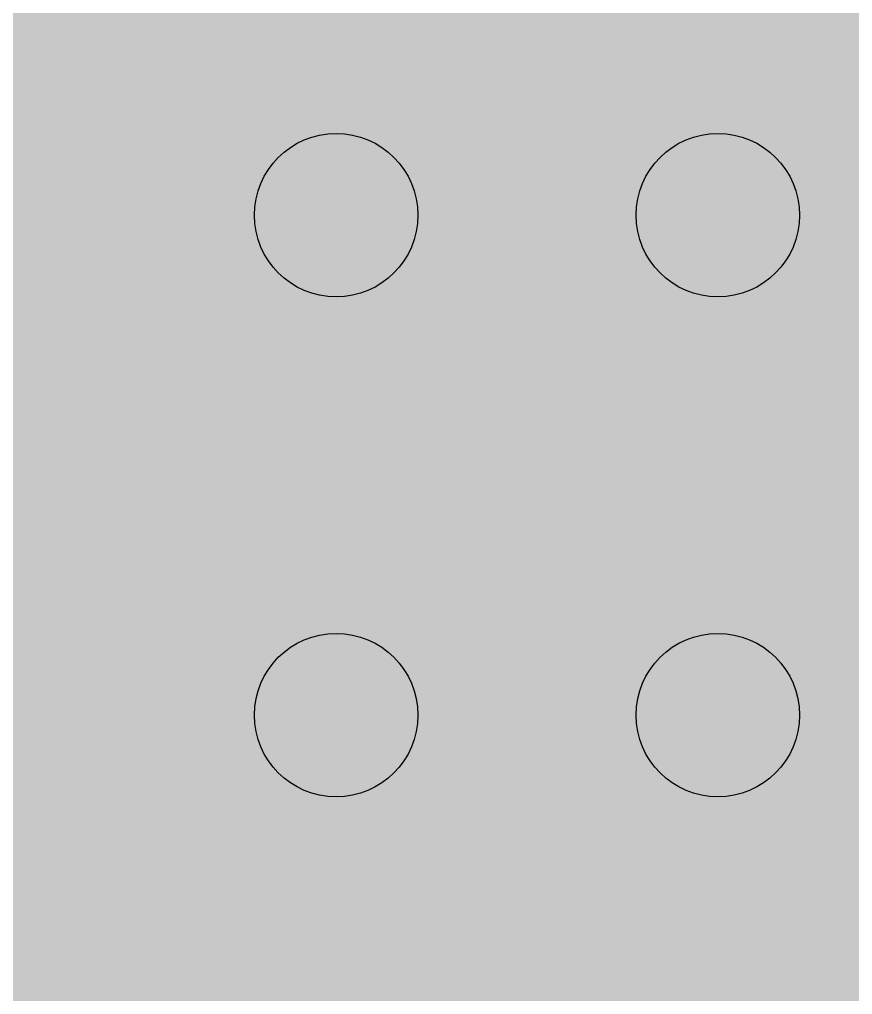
# Model space of a CAD drawing. Extents: x 0 to 1.5, y 0 to 3.74.
# Drawn here: x 0.6887 to 1.0494, y 0.2845 to 0.7067 of the extents above; entities that cross this region are included whole.
import ezdxf

# ---------------------------------------------------------------- set-up
doc = ezdxf.new("R2010")
doc.units = 0
for name, color, linetype in [('Bottom', 6, 'CONTINUOUS'), ('Bottom_Mask', 10, 'CONTINUOUS'), ('Drill_Bottom', 8, 'CONTINUOUS'), ('Drill_Top', 7, 'CONTINUOUS'), ('Edge_Bottom', 17, 'CONTINUOUS'), ('Edge_Top', 16, 'CONTINUOUS'), ('Top', 5, 'CONTINUOUS'), ('Top_Mask', 3, 'CONTINUOUS')]:
    doc.layers.add(name, color=color, linetype=linetype)

msp = doc.modelspace()

# ---------------------------------------------------------------- linework, layer by layer
at = {"layer": 'Bottom', "linetype": 'CONTINUOUS', "const_width": 0.025}
for points in [[(0.6298, 0.7175), (1.2914, 0.7195)], [(1.3012, 0.6806), (0.8991, 0.6793)], [(0.8991, 0.6793), (0.6575, 0.6786)], [(0.6575, 0.6786), (0.7379, 0.5756)], [(0.6718, 0.6635), (1.452, 0.6635)], [(0.6912, 0.6386), (1.452, 0.6386)], [(0.7162, 0.5401), (0.646, 0.63)], [(0.7106, 0.6138), (1.452, 0.6138)], [(0.73, 0.5889), (1.4521, 0.5889)], [(0.7379, 0.5756), (1.2769, 0.5784)], [(0.2211, 0.5633), (0.6954, 0.5633)], [(0.221, 0.5385), (0.7149, 0.5385)], [(0.7194, 0.5378), (0.7162, 0.5401)], [(0.7231, 0.5366), (0.7194, 0.5378)], [(0.783, 0.5368), (0.7231, 0.5366)], [(0.7963, 0.5313), (0.783, 0.5368)], [(0.8691, 0.5371), (0.8552, 0.5313)], [(0.9467, 0.5377), (0.8691, 0.5371)], [(0.9546, 0.5339), (0.9467, 0.5377)], [(1.0366, 0.5382), (1.0276, 0.5339)], [(1.1104, 0.5386), (1.0366, 0.5382)], [(0.9689, 0.5293), (0.9546, 0.5339)], [(1.0276, 0.5339), (1.0134, 0.5293)], [(0.8108, 0.5278), (0.7963, 0.5313)], [(0.8552, 0.5313), (0.8407, 0.5278)], [(0.9836, 0.527), (0.9689, 0.5293)], [(1.0134, 0.5293), (0.9986, 0.527)], [(0.8258, 0.5267), (0.8108, 0.5278)], [(0.8407, 0.5278), (0.8258, 0.5267)], [(0.9986, 0.527), (0.9836, 0.527)], [(0.2209, 0.5136), (1.286, 0.5136)], [(0.2208, 0.4887), (1.305, 0.4887)], [(0.2206, 0.4639), (1.3239, 0.4639)], [(0.2205, 0.439), (1.3274, 0.439)], [(0.6659, 0.4141), (1.3278, 0.4141)], [(0.6737, 0.4066), (0.6831, 0.3971)], [(0.6831, 0.3971), (0.691, 0.3862)], [(0.6916, 0.3893), (1.3282, 0.3893)], [(0.691, 0.3862), (0.6971, 0.3743)], [(0.6971, 0.3743), (0.7013, 0.3615)], [(0.703, 0.3644), (1.3286, 0.3644)], [(0.7013, 0.3615), (0.7034, 0.3482)], [(0.7034, 0.3482), (0.7036, 0.3165)], [(0.7062, 0.3395), (1.3263, 0.3395)], [(0.7036, 0.3165), (0.7036, 0.3015)], [(0.7062, 0.3146), (1.3046, 0.3146)], [(0.7036, 0.3015), (0.7179, 0.3012)], [(0.7179, 0.3012), (0.7215, 0.2997)], [(0.7215, 0.2997), (0.7241, 0.2975)], [(0.7241, 0.2975), (0.7484, 0.2715)], [(0.7339, 0.2898), (1.2829, 0.2898)], [(0.7484, 0.2715), (1.2703, 0.2725)]]:
    msp.add_lwpolyline(points, dxfattribs=at)
at = {"layer": 'Bottom', "linetype": 'CONTINUOUS'}
for points, const_width in [([(0.8602, 0.622, 1), (0.7913, 0.622, 1), (0.8602, 0.622, 1)], 0.0689), ([(0.8928, 0.6793, 1), (0.9053, 0.6793, 1), (0.8928, 0.6793, 1)], 0.0125), ([(0.8928, 0.6793, 1), (0.9053, 0.6793, 1), (0.8928, 0.6793, 1)], 0.0125), ([(1.0256, 0.622, 1), (0.9567, 0.622, 1), (1.0256, 0.622, 1)], 0.0689), ([(0.7316, 0.5756, 1), (0.7441, 0.5756, 1), (0.7316, 0.5756, 1)], 0.0125), ([(0.7316, 0.5756, 1), (0.7441, 0.5756, 1), (0.7316, 0.5756, 1)], 0.0125), ([(0.71, 0.5401, 1), (0.7225, 0.5401, 1), (0.71, 0.5401, 1)], 0.0125), ([(0.71, 0.5401, 1), (0.7225, 0.5401, 1), (0.71, 0.5401, 1)], 0.0125), ([(0.7131, 0.5378, 1), (0.7256, 0.5378, 1), (0.7131, 0.5378, 1)], 0.0125), ([(0.7131, 0.5378, 1), (0.7256, 0.5378, 1), (0.7131, 0.5378, 1)], 0.0125), ([(0.7169, 0.5366, 1), (0.7294, 0.5366, 1), (0.7169, 0.5366, 1)], 0.0125), ([(0.7169, 0.5366, 1), (0.7294, 0.5366, 1), (0.7169, 0.5366, 1)], 0.0125), ([(0.7767, 0.5368, 1), (0.7892, 0.5368, 1), (0.7767, 0.5368, 1)], 0.0125), ([(0.7767, 0.5368, 1), (0.7892, 0.5368, 1), (0.7767, 0.5368, 1)], 0.0125), ([(0.8628, 0.5371, 1), (0.8753, 0.5371, 1), (0.8628, 0.5371, 1)], 0.0125), ([(0.8628, 0.5371, 1), (0.8753, 0.5371, 1), (0.8628, 0.5371, 1)], 0.0125), ([(0.9404, 0.5377, 1), (0.9529, 0.5377, 1), (0.9404, 0.5377, 1)], 0.0125), ([(0.9404, 0.5377, 1), (0.9529, 0.5377, 1), (0.9404, 0.5377, 1)], 0.0125), ([(1.0304, 0.5382, 1), (1.0429, 0.5382, 1), (1.0304, 0.5382, 1)], 0.0125), ([(1.0304, 0.5382, 1), (1.0429, 0.5382, 1), (1.0304, 0.5382, 1)], 0.0125), ([(0.9484, 0.5339, 1), (0.9609, 0.5339, 1), (0.9484, 0.5339, 1)], 0.0125), ([(0.9484, 0.5339, 1), (0.9609, 0.5339, 1), (0.9484, 0.5339, 1)], 0.0125), ([(1.0214, 0.5339, 1), (1.0339, 0.5339, 1), (1.0214, 0.5339, 1)], 0.0125), ([(1.0214, 0.5339, 1), (1.0339, 0.5339, 1), (1.0214, 0.5339, 1)], 0.0125), ([(0.79, 0.5313, 1), (0.8025, 0.5313, 1), (0.79, 0.5313, 1)], 0.0125), ([(0.79, 0.5313, 1), (0.8025, 0.5313, 1), (0.79, 0.5313, 1)], 0.0125), ([(0.849, 0.5313, 1), (0.8615, 0.5313, 1), (0.849, 0.5313, 1)], 0.0125), ([(0.849, 0.5313, 1), (0.8615, 0.5313, 1), (0.849, 0.5313, 1)], 0.0125), ([(0.9626, 0.5293, 1), (0.9751, 0.5293, 1), (0.9626, 0.5293, 1)], 0.0125), ([(0.9626, 0.5293, 1), (0.9751, 0.5293, 1), (0.9626, 0.5293, 1)], 0.0125), ([(1.0071, 0.5293, 1), (1.0196, 0.5293, 1), (1.0071, 0.5293, 1)], 0.0125), ([(1.0071, 0.5293, 1), (1.0196, 0.5293, 1), (1.0071, 0.5293, 1)], 0.0125), ([(0.8046, 0.5278, 1), (0.8171, 0.5278, 1), (0.8046, 0.5278, 1)], 0.0125), ([(0.8046, 0.5278, 1), (0.8171, 0.5278, 1), (0.8046, 0.5278, 1)], 0.0125), ([(0.8195, 0.5267, 1), (0.832, 0.5267, 1), (0.8195, 0.5267, 1)], 0.0125), ([(0.8195, 0.5267, 1), (0.832, 0.5267, 1), (0.8195, 0.5267, 1)], 0.0125), ([(0.8344, 0.5278, 1), (0.8469, 0.5278, 1), (0.8344, 0.5278, 1)], 0.0125), ([(0.8344, 0.5278, 1), (0.8469, 0.5278, 1), (0.8344, 0.5278, 1)], 0.0125), ([(0.9774, 0.527, 1), (0.9899, 0.527, 1), (0.9774, 0.527, 1)], 0.0125), ([(0.9774, 0.527, 1), (0.9899, 0.527, 1), (0.9774, 0.527, 1)], 0.0125), ([(0.9924, 0.527, 1), (1.0049, 0.527, 1), (0.9924, 0.527, 1)], 0.0125), ([(0.9924, 0.527, 1), (1.0049, 0.527, 1), (0.9924, 0.527, 1)], 0.0125), ([(0.8602, 0.4055, 1), (0.7913, 0.4055, 1), (0.8602, 0.4055, 1)], 0.0689), ([(1.0256, 0.4055, 1), (0.9567, 0.4055, 1), (1.0256, 0.4055, 1)], 0.0689), ([(0.6769, 0.3971, 1), (0.6894, 0.3971, 1), (0.6769, 0.3971, 1)], 0.0125), ([(0.6769, 0.3971, 1), (0.6894, 0.3971, 1), (0.6769, 0.3971, 1)], 0.0125), ([(0.6848, 0.3862, 1), (0.6973, 0.3862, 1), (0.6848, 0.3862, 1)], 0.0125), ([(0.6848, 0.3862, 1), (0.6973, 0.3862, 1), (0.6848, 0.3862, 1)], 0.0125), ([(0.6909, 0.3743, 1), (0.7034, 0.3743, 1), (0.6909, 0.3743, 1)], 0.0125), ([(0.6909, 0.3743, 1), (0.7034, 0.3743, 1), (0.6909, 0.3743, 1)], 0.0125), ([(0.695, 0.3615, 1), (0.7075, 0.3615, 1), (0.695, 0.3615, 1)], 0.0125), ([(0.695, 0.3615, 1), (0.7075, 0.3615, 1), (0.695, 0.3615, 1)], 0.0125), ([(0.6971, 0.3482, 1), (0.7096, 0.3482, 1), (0.6971, 0.3482, 1)], 0.0125), ([(0.6971, 0.3482, 1), (0.7096, 0.3482, 1), (0.6971, 0.3482, 1)], 0.0125), ([(0.6974, 0.3165, 1), (0.7099, 0.3165, 1), (0.6974, 0.3165, 1)], 0.0125), ([(0.6974, 0.3165, 1), (0.7099, 0.3165, 1), (0.6974, 0.3165, 1)], 0.0125), ([(0.6974, 0.3015, 1), (0.7099, 0.3015, 1), (0.6974, 0.3015, 1)], 0.0125), ([(0.6974, 0.3015, 1), (0.7099, 0.3015, 1), (0.6974, 0.3015, 1)], 0.0125), ([(0.7117, 0.3012, 1), (0.7242, 0.3012, 1), (0.7117, 0.3012, 1)], 0.0125), ([(0.7117, 0.3012, 1), (0.7242, 0.3012, 1), (0.7117, 0.3012, 1)], 0.0125), ([(0.7153, 0.2997, 1), (0.7278, 0.2997, 1), (0.7153, 0.2997, 1)], 0.0125), ([(0.7153, 0.2997, 1), (0.7278, 0.2997, 1), (0.7153, 0.2997, 1)], 0.0125), ([(0.7179, 0.2975, 1), (0.7304, 0.2975, 1), (0.7179, 0.2975, 1)], 0.0125), ([(0.7179, 0.2975, 1), (0.7304, 0.2975, 1), (0.7179, 0.2975, 1)], 0.0125)]:
    msp.add_lwpolyline(points, format="xyb", dxfattribs=dict(at, const_width=const_width))
at = {"layer": 'Bottom_Mask', "linetype": 'CONTINUOUS', "const_width": 0.0729}
for points in [[(0.8622, 0.622, 1), (0.7893, 0.622, 1), (0.8622, 0.622, 1)], [(0.7893, 0.622, 1), (0.8622, 0.622, 1), (0.7893, 0.622, 1)], [(1.0276, 0.622, 1), (0.9547, 0.622, 1), (1.0276, 0.622, 1)], [(0.9547, 0.622, 1), (1.0276, 0.622, 1), (0.9547, 0.622, 1)], [(0.8622, 0.4055, 1), (0.7893, 0.4055, 1), (0.8622, 0.4055, 1)], [(0.7893, 0.4055, 1), (0.8622, 0.4055, 1), (0.7893, 0.4055, 1)], [(1.0276, 0.4055, 1), (0.9547, 0.4055, 1), (1.0276, 0.4055, 1)], [(0.9547, 0.4055, 1), (1.0276, 0.4055, 1), (0.9547, 0.4055, 1)]]:
    msp.add_lwpolyline(points, format="xyb", dxfattribs=at)
at = {"layer": 'Drill_Bottom'}
for centre in [(0.8258, 0.622), (0.8258, 0.622), (0.9911, 0.622), (0.9911, 0.622), (0.8258, 0.4055), (0.8258, 0.4055), (0.9911, 0.4055), (0.9911, 0.4055)]:
    msp.add_circle(centre, 0.0354, dxfattribs=at)
for points in [[(0.8258, 0.6575), (0.8258, 0.6575), (0.8258, 0.5866)], [(0.9911, 0.6575), (0.9911, 0.6575), (0.9911, 0.5866)], [(0.8258, 0.4409), (0.8258, 0.4409), (0.8258, 0.3701)], [(0.9911, 0.4409), (0.9911, 0.4409), (0.9911, 0.3701)]]:
    msp.add_solid(points, dxfattribs=at)
at = {"layer": 'Drill_Top'}
for centre in [(0.8258, 0.622), (0.8258, 0.622), (0.9911, 0.622), (0.9911, 0.622), (0.8258, 0.4055), (0.8258, 0.4055), (0.9911, 0.4055), (0.9911, 0.4055)]:
    msp.add_circle(centre, 0.0354, dxfattribs=at)
for points in [[(0.8258, 0.6575), (0.8258, 0.6575), (0.8258, 0.5866)], [(0.9911, 0.6575), (0.9911, 0.6575), (0.9911, 0.5866)], [(0.8258, 0.4409), (0.8258, 0.4409), (0.8258, 0.3701)], [(0.9911, 0.4409), (0.9911, 0.4409), (0.9911, 0.3701)]]:
    msp.add_solid(points, dxfattribs=at)
at = {"layer": 'Edge_Bottom', "linetype": 'CONTINUOUS', "const_width": 0.008}
for points in [[(0.8985, 0.6167), (0.8969, 0.6062), (0.8939, 0.596), (0.8893, 0.5864), (0.8835, 0.5775), (0.8763, 0.5696), (0.8682, 0.5627), (0.8591, 0.5572), (0.8493, 0.553), (0.839, 0.5504), (0.8284, 0.5492), (0.8177, 0.5496), (0.8073, 0.5515), (0.7972, 0.555), (0.7877, 0.5599), (0.7791, 0.5661), (0.7714, 0.5735), (0.7649, 0.5819), (0.7597, 0.5912), (0.7559, 0.6011), (0.7536, 0.6115), (0.7529, 0.6222), (0.7537, 0.6328), (0.756, 0.6432), (0.7598, 0.6531), (0.765, 0.6624), (0.7716, 0.6708), (0.7792, 0.6782), (0.7879, 0.6843), (0.7974, 0.6892), (0.8075, 0.6926), (0.818, 0.6945), (0.8286, 0.6949), (0.8392, 0.6937), (0.8495, 0.691), (0.8593, 0.6868), (0.8683, 0.6812), (0.8765, 0.6744), (0.8836, 0.6664), (0.8894, 0.6576), (0.8939, 0.6479), (0.897, 0.6377), (0.8985, 0.6272), (0.8985, 0.6167)], [(1.0547, 0.5864), (1.0488, 0.5775), (1.0417, 0.5696), (1.0335, 0.5627), (1.0244, 0.5572), (1.0146, 0.553), (1.0043, 0.5504), (0.9937, 0.5492), (0.9831, 0.5496), (0.9726, 0.5515), (0.9626, 0.555), (0.9531, 0.5599), (0.9444, 0.5661), (0.9368, 0.5735), (0.9303, 0.5819), (0.9251, 0.5912), (0.9213, 0.6011), (0.919, 0.6115), (0.9182, 0.6222), (0.919, 0.6328), (0.9214, 0.6432), (0.9252, 0.6531), (0.9304, 0.6624), (0.9369, 0.6708), (0.9446, 0.6782), (0.9533, 0.6843), (0.9627, 0.6892), (0.9728, 0.6926), (0.9833, 0.6945), (0.9939, 0.6949), (1.0045, 0.6937), (1.0148, 0.691), (1.0246, 0.6868), (1.0337, 0.6812), (1.0419, 0.6744), (1.0489, 0.6664), (1.0548, 0.6576)], [(0.8985, 0.4002), (0.8969, 0.3897), (0.8939, 0.3795), (0.8893, 0.3698), (0.8835, 0.3609), (0.8763, 0.353), (0.8682, 0.3462), (0.8591, 0.3407), (0.8493, 0.3365), (0.839, 0.3338), (0.8284, 0.3327), (0.8177, 0.3331), (0.8073, 0.335), (0.7972, 0.3385), (0.7877, 0.3433), (0.7791, 0.3495), (0.7714, 0.3569), (0.7649, 0.3654), (0.7597, 0.3747), (0.7559, 0.3846), (0.7536, 0.395), (0.7529, 0.4056), (0.7537, 0.4162), (0.756, 0.4266), (0.7598, 0.4366), (0.765, 0.4458), (0.7716, 0.4543), (0.7792, 0.4616), (0.7879, 0.4678), (0.7974, 0.4727), (0.8075, 0.4761), (0.818, 0.478), (0.8286, 0.4784), (0.8392, 0.4772), (0.8495, 0.4744), (0.8593, 0.4703), (0.8683, 0.4647), (0.8765, 0.4579), (0.8836, 0.4499), (0.8894, 0.441), (0.8939, 0.4314), (0.897, 0.4212), (0.8985, 0.4106), (0.8985, 0.4002)], [(1.0547, 0.3698), (1.0488, 0.3609), (1.0417, 0.353), (1.0335, 0.3462), (1.0244, 0.3407), (1.0146, 0.3365), (1.0043, 0.3338), (0.9937, 0.3327), (0.9831, 0.3331), (0.9726, 0.335), (0.9626, 0.3385), (0.9531, 0.3433), (0.9444, 0.3495), (0.9368, 0.3569), (0.9303, 0.3654), (0.9251, 0.3747), (0.9213, 0.3846), (0.919, 0.395), (0.9182, 0.4056), (0.919, 0.4162), (0.9214, 0.4266), (0.9252, 0.4366), (0.9304, 0.4458), (0.9369, 0.4543), (0.9446, 0.4616), (0.9533, 0.4678), (0.9627, 0.4727), (0.9728, 0.4761), (0.9833, 0.478), (0.9939, 0.4784), (1.0045, 0.4772), (1.0148, 0.4744), (1.0246, 0.4703), (1.0337, 0.4647), (1.0419, 0.4579), (1.0489, 0.4499), (1.0548, 0.441)]]:
    msp.add_lwpolyline(points, dxfattribs=at)
at = {"layer": 'Edge_Top', "linetype": 'CONTINUOUS', "const_width": 0.008}
for points in [[(0.8985, 0.6167), (0.8969, 0.6062), (0.8939, 0.596), (0.8893, 0.5864), (0.8835, 0.5775), (0.8763, 0.5696), (0.8682, 0.5627), (0.8591, 0.5572), (0.8493, 0.553), (0.839, 0.5504), (0.8284, 0.5492), (0.8177, 0.5496), (0.8073, 0.5515), (0.7972, 0.555), (0.7877, 0.5599), (0.7791, 0.5661), (0.7714, 0.5735), (0.7649, 0.5819), (0.7597, 0.5912), (0.7559, 0.6011), (0.7536, 0.6115), (0.7529, 0.6222), (0.7537, 0.6328), (0.756, 0.6432), (0.7598, 0.6531), (0.765, 0.6624), (0.7716, 0.6708), (0.7792, 0.6782), (0.7879, 0.6843), (0.7974, 0.6892), (0.8075, 0.6926), (0.818, 0.6945), (0.8286, 0.6949), (0.8392, 0.6937), (0.8495, 0.691), (0.8593, 0.6868), (0.8683, 0.6812), (0.8765, 0.6744), (0.8836, 0.6664), (0.8894, 0.6576), (0.8939, 0.6479), (0.897, 0.6377), (0.8985, 0.6272), (0.8985, 0.6167)], [(1.0547, 0.5864), (1.0488, 0.5775), (1.0417, 0.5696), (1.0335, 0.5627), (1.0244, 0.5572), (1.0146, 0.553), (1.0043, 0.5504), (0.9937, 0.5492), (0.9831, 0.5496), (0.9726, 0.5515), (0.9626, 0.555), (0.9531, 0.5599), (0.9444, 0.5661), (0.9368, 0.5735), (0.9303, 0.5819), (0.9251, 0.5912), (0.9213, 0.6011), (0.919, 0.6115), (0.9182, 0.6222), (0.919, 0.6328), (0.9214, 0.6432), (0.9252, 0.6531), (0.9304, 0.6624), (0.9369, 0.6708), (0.9446, 0.6782), (0.9533, 0.6843), (0.9627, 0.6892), (0.9728, 0.6926), (0.9833, 0.6945), (0.9939, 0.6949), (1.0045, 0.6937), (1.0148, 0.691), (1.0246, 0.6868), (1.0337, 0.6812), (1.0419, 0.6744), (1.0489, 0.6664), (1.0548, 0.6576)], [(0.8985, 0.4002), (0.8969, 0.3897), (0.8939, 0.3795), (0.8893, 0.3698), (0.8835, 0.3609), (0.8763, 0.353), (0.8682, 0.3462), (0.8591, 0.3407), (0.8493, 0.3365), (0.839, 0.3338), (0.8284, 0.3327), (0.8177, 0.3331), (0.8073, 0.335), (0.7972, 0.3385), (0.7877, 0.3433), (0.7791, 0.3495), (0.7714, 0.3569), (0.7649, 0.3654), (0.7597, 0.3747), (0.7559, 0.3846), (0.7536, 0.395), (0.7529, 0.4056), (0.7537, 0.4162), (0.756, 0.4266), (0.7598, 0.4366), (0.765, 0.4458), (0.7716, 0.4543), (0.7792, 0.4616), (0.7879, 0.4678), (0.7974, 0.4727), (0.8075, 0.4761), (0.818, 0.478), (0.8286, 0.4784), (0.8392, 0.4772), (0.8495, 0.4744), (0.8593, 0.4703), (0.8683, 0.4647), (0.8765, 0.4579), (0.8836, 0.4499), (0.8894, 0.441), (0.8939, 0.4314), (0.897, 0.4212), (0.8985, 0.4106), (0.8985, 0.4002)], [(1.0547, 0.3698), (1.0488, 0.3609), (1.0417, 0.353), (1.0335, 0.3462), (1.0244, 0.3407), (1.0146, 0.3365), (1.0043, 0.3338), (0.9937, 0.3327), (0.9831, 0.3331), (0.9726, 0.335), (0.9626, 0.3385), (0.9531, 0.3433), (0.9444, 0.3495), (0.9368, 0.3569), (0.9303, 0.3654), (0.9251, 0.3747), (0.9213, 0.3846), (0.919, 0.395), (0.9182, 0.4056), (0.919, 0.4162), (0.9214, 0.4266), (0.9252, 0.4366), (0.9304, 0.4458), (0.9369, 0.4543), (0.9446, 0.4616), (0.9533, 0.4678), (0.9627, 0.4727), (0.9728, 0.4761), (0.9833, 0.478), (0.9939, 0.4784), (1.0045, 0.4772), (1.0148, 0.4744), (1.0246, 0.4703), (1.0337, 0.4647), (1.0419, 0.4579), (1.0489, 0.4499), (1.0548, 0.441)]]:
    msp.add_lwpolyline(points, dxfattribs=at)
at = {"layer": 'Top', "linetype": 'CONTINUOUS', "const_width": 0.025}
for points in [[(0.0428, 0.7122), (1.4514, 0.7122)], [(0.0427, 0.6874), (1.4514, 0.6874)], [(0.0427, 0.6625), (1.4513, 0.6625)], [(0.0427, 0.6376), (1.4513, 0.6376)], [(0.0426, 0.6128), (1.4513, 0.6128)], [(0.0426, 0.5879), (1.4513, 0.5879)], [(0.0426, 0.563), (1.4513, 0.563)], [(0.0426, 0.5382), (1.4513, 0.5382)], [(0.5506, 0.5133), (1.4513, 0.5133)], [(0.7963, 0.4962), (0.8108, 0.4997)], [(0.8108, 0.4997), (0.8258, 0.5009)], [(0.8258, 0.5009), (0.8407, 0.4997)], [(0.8407, 0.4997), (0.8552, 0.4962)], [(0.9616, 0.4962), (0.9762, 0.4997)], [(0.9762, 0.4997), (0.9911, 0.5009)], [(0.9911, 0.5009), (1.006, 0.4997)], [(1.006, 0.4997), (1.0206, 0.4962)], [(0.7825, 0.4905), (0.7963, 0.4962)], [(0.8552, 0.4962), (0.8691, 0.4905)], [(0.9478, 0.4905), (0.9616, 0.4962)], [(1.0206, 0.4962), (1.0344, 0.4905)], [(0.7697, 0.4827), (0.7825, 0.4905)], [(0.8691, 0.4905), (0.8818, 0.4827)], [(0.9351, 0.4827), (0.9478, 0.4905)], [(1.0344, 0.4905), (1.0472, 0.4827)], [(0.5506, 0.4884), (0.7761, 0.4884)], [(0.8754, 0.4884), (0.9415, 0.4884)], [(1.0408, 0.4884), (1.1068, 0.4884)], [(0.7583, 0.473), (0.7697, 0.4827)], [(0.8818, 0.4827), (0.8932, 0.473)], [(0.9237, 0.473), (0.9351, 0.4827)], [(1.0472, 0.4827), (1.0586, 0.473)], [(0.7486, 0.4616), (0.7583, 0.473)], [(0.8932, 0.473), (0.9029, 0.4616)], [(0.914, 0.4616), (0.9237, 0.473)], [(1.0586, 0.473), (1.0683, 0.4616)], [(0.5506, 0.4636), (0.7476, 0.4636)], [(0.7408, 0.4488), (0.7486, 0.4616)], [(0.9029, 0.4616), (0.9084, 0.453)], [(0.904, 0.4636), (0.913, 0.4636)], [(0.9084, 0.453), (0.914, 0.4616)], [(0.7351, 0.435), (0.7408, 0.4488)], [(0.5506, 0.4387), (0.7339, 0.4387)], [(0.7316, 0.4204), (0.7351, 0.435)], [(0.7304, 0.4055), (0.7316, 0.4204)], [(0.5506, 0.4138), (0.7282, 0.4138)], [(0.7316, 0.3906), (0.7304, 0.4055)], [(0.5506, 0.389), (0.7293, 0.389)], [(0.7351, 0.376), (0.7316, 0.3906)], [(0.7408, 0.3622), (0.7351, 0.376)], [(0.5506, 0.3641), (0.7374, 0.3641)], [(0.7486, 0.3494), (0.7408, 0.3622)], [(0.9085, 0.358), (0.9029, 0.3494)], [(0.914, 0.3494), (0.9085, 0.358)], [(0.7583, 0.3381), (0.7486, 0.3494)], [(0.9029, 0.3494), (0.8932, 0.3381)], [(0.9237, 0.3381), (0.914, 0.3494)], [(1.0683, 0.3494), (1.0586, 0.3381)], [(0.0423, 0.3392), (0.7547, 0.3392)], [(0.7697, 0.3283), (0.7583, 0.3381)], [(0.8932, 0.3381), (0.8818, 0.3283)], [(0.8969, 0.3392), (0.92, 0.3392)], [(0.9351, 0.3283), (0.9237, 0.3381)], [(1.0586, 0.3381), (1.0472, 0.3283)], [(0.7825, 0.3205), (0.7697, 0.3283)], [(0.8818, 0.3283), (0.8691, 0.3205)], [(0.9478, 0.3205), (0.9351, 0.3283)], [(1.0472, 0.3283), (1.0344, 0.3205)], [(0.7963, 0.3148), (0.7825, 0.3205)], [(0.8691, 0.3205), (0.8552, 0.3148)], [(0.9616, 0.3148), (0.9478, 0.3205)], [(1.0344, 0.3205), (1.0206, 0.3148)], [(0.0423, 0.3143), (0.7952, 0.3143)], [(0.8108, 0.3113), (0.7963, 0.3148)], [(0.8552, 0.3148), (0.8407, 0.3113)], [(0.8563, 0.3143), (0.9606, 0.3143)], [(0.9762, 0.3113), (0.9616, 0.3148)], [(1.0206, 0.3148), (1.006, 0.3113)], [(1.0217, 0.3143), (1.1259, 0.3143)], [(0.8258, 0.3101), (0.8108, 0.3113)], [(0.8407, 0.3113), (0.8258, 0.3101)], [(0.9911, 0.3101), (0.9762, 0.3113)], [(1.006, 0.3113), (0.9911, 0.3101)], [(0.0423, 0.2895), (1.4511, 0.2895)]]:
    msp.add_lwpolyline(points, dxfattribs=at)
at = {"layer": 'Top', "linetype": 'CONTINUOUS'}
for points, const_width in [([(0.8602, 0.622, 1), (0.7913, 0.622, 1), (0.8602, 0.622, 1)], 0.0689), ([(1.0256, 0.622, 1), (0.9567, 0.622, 1), (1.0256, 0.622, 1)], 0.0689), ([(0.8046, 0.4997, 1), (0.8171, 0.4997, 1), (0.8046, 0.4997, 1)], 0.0125), ([(0.8046, 0.4997, 1), (0.8171, 0.4997, 1), (0.8046, 0.4997, 1)], 0.0125), ([(0.8195, 0.5009, 1), (0.832, 0.5009, 1), (0.8195, 0.5009, 1)], 0.0125), ([(0.8195, 0.5009, 1), (0.832, 0.5009, 1), (0.8195, 0.5009, 1)], 0.0125), ([(0.8344, 0.4997, 1), (0.8469, 0.4997, 1), (0.8344, 0.4997, 1)], 0.0125), ([(0.8344, 0.4997, 1), (0.8469, 0.4997, 1), (0.8344, 0.4997, 1)], 0.0125), ([(0.97, 0.4997, 1), (0.9825, 0.4997, 1), (0.97, 0.4997, 1)], 0.0125), ([(0.97, 0.4997, 1), (0.9825, 0.4997, 1), (0.97, 0.4997, 1)], 0.0125), ([(0.9849, 0.5009, 1), (0.9974, 0.5009, 1), (0.9849, 0.5009, 1)], 0.0125), ([(0.9849, 0.5009, 1), (0.9974, 0.5009, 1), (0.9849, 0.5009, 1)], 0.0125), ([(0.9998, 0.4997, 1), (1.0123, 0.4997, 1), (0.9998, 0.4997, 1)], 0.0125), ([(0.9998, 0.4997, 1), (1.0123, 0.4997, 1), (0.9998, 0.4997, 1)], 0.0125), ([(0.79, 0.4962, 1), (0.8025, 0.4962, 1), (0.79, 0.4962, 1)], 0.0125), ([(0.79, 0.4962, 1), (0.8025, 0.4962, 1), (0.79, 0.4962, 1)], 0.0125), ([(0.849, 0.4962, 1), (0.8615, 0.4962, 1), (0.849, 0.4962, 1)], 0.0125), ([(0.849, 0.4962, 1), (0.8615, 0.4962, 1), (0.849, 0.4962, 1)], 0.0125), ([(0.9554, 0.4962, 1), (0.9679, 0.4962, 1), (0.9554, 0.4962, 1)], 0.0125), ([(0.9554, 0.4962, 1), (0.9679, 0.4962, 1), (0.9554, 0.4962, 1)], 0.0125), ([(1.0144, 0.4962, 1), (1.0269, 0.4962, 1), (1.0144, 0.4962, 1)], 0.0125), ([(1.0144, 0.4962, 1), (1.0269, 0.4962, 1), (1.0144, 0.4962, 1)], 0.0125), ([(0.7762, 0.4905, 1), (0.7887, 0.4905, 1), (0.7762, 0.4905, 1)], 0.0125), ([(0.7762, 0.4905, 1), (0.7887, 0.4905, 1), (0.7762, 0.4905, 1)], 0.0125), ([(0.8628, 0.4905, 1), (0.8753, 0.4905, 1), (0.8628, 0.4905, 1)], 0.0125), ([(0.8628, 0.4905, 1), (0.8753, 0.4905, 1), (0.8628, 0.4905, 1)], 0.0125), ([(0.9416, 0.4905, 1), (0.9541, 0.4905, 1), (0.9416, 0.4905, 1)], 0.0125), ([(0.9416, 0.4905, 1), (0.9541, 0.4905, 1), (0.9416, 0.4905, 1)], 0.0125), ([(1.0282, 0.4905, 1), (1.0407, 0.4905, 1), (1.0282, 0.4905, 1)], 0.0125), ([(1.0282, 0.4905, 1), (1.0407, 0.4905, 1), (1.0282, 0.4905, 1)], 0.0125), ([(0.7635, 0.4827, 1), (0.776, 0.4827, 1), (0.7635, 0.4827, 1)], 0.0125), ([(0.7635, 0.4827, 1), (0.776, 0.4827, 1), (0.7635, 0.4827, 1)], 0.0125), ([(0.8756, 0.4827, 1), (0.8881, 0.4827, 1), (0.8756, 0.4827, 1)], 0.0125), ([(0.8756, 0.4827, 1), (0.8881, 0.4827, 1), (0.8756, 0.4827, 1)], 0.0125), ([(0.9288, 0.4827, 1), (0.9413, 0.4827, 1), (0.9288, 0.4827, 1)], 0.0125), ([(0.9288, 0.4827, 1), (0.9413, 0.4827, 1), (0.9288, 0.4827, 1)], 0.0125), ([(1.0409, 0.4827, 1), (1.0534, 0.4827, 1), (1.0409, 0.4827, 1)], 0.0125), ([(1.0409, 0.4827, 1), (1.0534, 0.4827, 1), (1.0409, 0.4827, 1)], 0.0125), ([(0.7521, 0.473, 1), (0.7646, 0.473, 1), (0.7521, 0.473, 1)], 0.0125), ([(0.7521, 0.473, 1), (0.7646, 0.473, 1), (0.7521, 0.473, 1)], 0.0125), ([(0.887, 0.473, 1), (0.8995, 0.473, 1), (0.887, 0.473, 1)], 0.0125), ([(0.887, 0.473, 1), (0.8995, 0.473, 1), (0.887, 0.473, 1)], 0.0125), ([(0.9174, 0.473, 1), (0.9299, 0.473, 1), (0.9174, 0.473, 1)], 0.0125), ([(0.9174, 0.473, 1), (0.9299, 0.473, 1), (0.9174, 0.473, 1)], 0.0125), ([(1.0523, 0.473, 1), (1.0648, 0.473, 1), (1.0523, 0.473, 1)], 0.0125), ([(1.0523, 0.473, 1), (1.0648, 0.473, 1), (1.0523, 0.473, 1)], 0.0125), ([(0.7423, 0.4616, 1), (0.7548, 0.4616, 1), (0.7423, 0.4616, 1)], 0.0125), ([(0.7423, 0.4616, 1), (0.7548, 0.4616, 1), (0.7423, 0.4616, 1)], 0.0125), ([(0.8602, 0.4055, 1), (0.7913, 0.4055, 1), (0.8602, 0.4055, 1)], 0.0689), ([(0.8967, 0.4616, 1), (0.9092, 0.4616, 1), (0.8967, 0.4616, 1)], 0.0125), ([(0.8967, 0.4616, 1), (0.9092, 0.4616, 1), (0.8967, 0.4616, 1)], 0.0125), ([(0.9077, 0.4616, 1), (0.9202, 0.4616, 1), (0.9077, 0.4616, 1)], 0.0125), ([(0.9077, 0.4616, 1), (0.9202, 0.4616, 1), (0.9077, 0.4616, 1)], 0.0125), ([(1.0256, 0.4055, 1), (0.9567, 0.4055, 1), (1.0256, 0.4055, 1)], 0.0689), ([(0.9022, 0.453, 1), (0.9147, 0.453, 1), (0.9022, 0.453, 1)], 0.0125), ([(0.9022, 0.453, 1), (0.9147, 0.453, 1), (0.9022, 0.453, 1)], 0.0125), ([(0.7345, 0.4488, 1), (0.747, 0.4488, 1), (0.7345, 0.4488, 1)], 0.0125), ([(0.7345, 0.4488, 1), (0.747, 0.4488, 1), (0.7345, 0.4488, 1)], 0.0125), ([(0.7288, 0.435, 1), (0.7413, 0.435, 1), (0.7288, 0.435, 1)], 0.0125), ([(0.7288, 0.435, 1), (0.7413, 0.435, 1), (0.7288, 0.435, 1)], 0.0125), ([(0.7253, 0.4204, 1), (0.7378, 0.4204, 1), (0.7253, 0.4204, 1)], 0.0125), ([(0.7253, 0.4204, 1), (0.7378, 0.4204, 1), (0.7253, 0.4204, 1)], 0.0125), ([(0.7241, 0.4055, 1), (0.7366, 0.4055, 1), (0.7241, 0.4055, 1)], 0.0125), ([(0.7241, 0.4055, 1), (0.7366, 0.4055, 1), (0.7241, 0.4055, 1)], 0.0125), ([(0.7253, 0.3906, 1), (0.7378, 0.3906, 1), (0.7253, 0.3906, 1)], 0.0125), ([(0.7253, 0.3906, 1), (0.7378, 0.3906, 1), (0.7253, 0.3906, 1)], 0.0125), ([(0.7288, 0.376, 1), (0.7413, 0.376, 1), (0.7288, 0.376, 1)], 0.0125), ([(0.7288, 0.376, 1), (0.7413, 0.376, 1), (0.7288, 0.376, 1)], 0.0125), ([(0.7345, 0.3622, 1), (0.747, 0.3622, 1), (0.7345, 0.3622, 1)], 0.0125), ([(0.7345, 0.3622, 1), (0.747, 0.3622, 1), (0.7345, 0.3622, 1)], 0.0125), ([(0.9022, 0.358, 1), (0.9147, 0.358, 1), (0.9022, 0.358, 1)], 0.0125), ([(0.9022, 0.358, 1), (0.9147, 0.358, 1), (0.9022, 0.358, 1)], 0.0125), ([(0.7423, 0.3494, 1), (0.7548, 0.3494, 1), (0.7423, 0.3494, 1)], 0.0125), ([(0.7423, 0.3494, 1), (0.7548, 0.3494, 1), (0.7423, 0.3494, 1)], 0.0125), ([(0.8967, 0.3494, 1), (0.9092, 0.3494, 1), (0.8967, 0.3494, 1)], 0.0125), ([(0.8967, 0.3494, 1), (0.9092, 0.3494, 1), (0.8967, 0.3494, 1)], 0.0125), ([(0.9077, 0.3494, 1), (0.9202, 0.3494, 1), (0.9077, 0.3494, 1)], 0.0125), ([(0.9077, 0.3494, 1), (0.9202, 0.3494, 1), (0.9077, 0.3494, 1)], 0.0125), ([(0.7521, 0.3381, 1), (0.7646, 0.3381, 1), (0.7521, 0.3381, 1)], 0.0125), ([(0.7521, 0.3381, 1), (0.7646, 0.3381, 1), (0.7521, 0.3381, 1)], 0.0125), ([(0.887, 0.3381, 1), (0.8995, 0.3381, 1), (0.887, 0.3381, 1)], 0.0125), ([(0.887, 0.3381, 1), (0.8995, 0.3381, 1), (0.887, 0.3381, 1)], 0.0125), ([(0.9174, 0.3381, 1), (0.9299, 0.3381, 1), (0.9174, 0.3381, 1)], 0.0125), ([(0.9174, 0.3381, 1), (0.9299, 0.3381, 1), (0.9174, 0.3381, 1)], 0.0125), ([(1.0523, 0.3381, 1), (1.0648, 0.3381, 1), (1.0523, 0.3381, 1)], 0.0125), ([(1.0523, 0.3381, 1), (1.0648, 0.3381, 1), (1.0523, 0.3381, 1)], 0.0125), ([(0.7635, 0.3283, 1), (0.776, 0.3283, 1), (0.7635, 0.3283, 1)], 0.0125), ([(0.7635, 0.3283, 1), (0.776, 0.3283, 1), (0.7635, 0.3283, 1)], 0.0125), ([(0.8756, 0.3283, 1), (0.8881, 0.3283, 1), (0.8756, 0.3283, 1)], 0.0125), ([(0.8756, 0.3283, 1), (0.8881, 0.3283, 1), (0.8756, 0.3283, 1)], 0.0125), ([(0.9288, 0.3283, 1), (0.9413, 0.3283, 1), (0.9288, 0.3283, 1)], 0.0125), ([(0.9288, 0.3283, 1), (0.9413, 0.3283, 1), (0.9288, 0.3283, 1)], 0.0125), ([(1.0409, 0.3283, 1), (1.0534, 0.3283, 1), (1.0409, 0.3283, 1)], 0.0125), ([(1.0409, 0.3283, 1), (1.0534, 0.3283, 1), (1.0409, 0.3283, 1)], 0.0125), ([(0.7762, 0.3205, 1), (0.7887, 0.3205, 1), (0.7762, 0.3205, 1)], 0.0125), ([(0.7762, 0.3205, 1), (0.7887, 0.3205, 1), (0.7762, 0.3205, 1)], 0.0125), ([(0.8628, 0.3205, 1), (0.8753, 0.3205, 1), (0.8628, 0.3205, 1)], 0.0125), ([(0.8628, 0.3205, 1), (0.8753, 0.3205, 1), (0.8628, 0.3205, 1)], 0.0125), ([(0.9416, 0.3205, 1), (0.9541, 0.3205, 1), (0.9416, 0.3205, 1)], 0.0125), ([(0.9416, 0.3205, 1), (0.9541, 0.3205, 1), (0.9416, 0.3205, 1)], 0.0125), ([(1.0282, 0.3205, 1), (1.0407, 0.3205, 1), (1.0282, 0.3205, 1)], 0.0125), ([(1.0282, 0.3205, 1), (1.0407, 0.3205, 1), (1.0282, 0.3205, 1)], 0.0125), ([(0.79, 0.3148, 1), (0.8025, 0.3148, 1), (0.79, 0.3148, 1)], 0.0125), ([(0.79, 0.3148, 1), (0.8025, 0.3148, 1), (0.79, 0.3148, 1)], 0.0125), ([(0.849, 0.3148, 1), (0.8615, 0.3148, 1), (0.849, 0.3148, 1)], 0.0125), ([(0.849, 0.3148, 1), (0.8615, 0.3148, 1), (0.849, 0.3148, 1)], 0.0125), ([(0.9554, 0.3148, 1), (0.9679, 0.3148, 1), (0.9554, 0.3148, 1)], 0.0125), ([(0.9554, 0.3148, 1), (0.9679, 0.3148, 1), (0.9554, 0.3148, 1)], 0.0125), ([(1.0144, 0.3148, 1), (1.0269, 0.3148, 1), (1.0144, 0.3148, 1)], 0.0125), ([(1.0144, 0.3148, 1), (1.0269, 0.3148, 1), (1.0144, 0.3148, 1)], 0.0125), ([(0.8046, 0.3113, 1), (0.8171, 0.3113, 1), (0.8046, 0.3113, 1)], 0.0125), ([(0.8046, 0.3113, 1), (0.8171, 0.3113, 1), (0.8046, 0.3113, 1)], 0.0125), ([(0.8195, 0.3101, 1), (0.832, 0.3101, 1), (0.8195, 0.3101, 1)], 0.0125), ([(0.8195, 0.3101, 1), (0.832, 0.3101, 1), (0.8195, 0.3101, 1)], 0.0125), ([(0.8344, 0.3113, 1), (0.8469, 0.3113, 1), (0.8344, 0.3113, 1)], 0.0125), ([(0.8344, 0.3113, 1), (0.8469, 0.3113, 1), (0.8344, 0.3113, 1)], 0.0125), ([(0.97, 0.3113, 1), (0.9825, 0.3113, 1), (0.97, 0.3113, 1)], 0.0125), ([(0.97, 0.3113, 1), (0.9825, 0.3113, 1), (0.97, 0.3113, 1)], 0.0125), ([(0.9849, 0.3101, 1), (0.9974, 0.3101, 1), (0.9849, 0.3101, 1)], 0.0125), ([(0.9849, 0.3101, 1), (0.9974, 0.3101, 1), (0.9849, 0.3101, 1)], 0.0125), ([(0.9998, 0.3113, 1), (1.0123, 0.3113, 1), (0.9998, 0.3113, 1)], 0.0125), ([(0.9998, 0.3113, 1), (1.0123, 0.3113, 1), (0.9998, 0.3113, 1)], 0.0125)]:
    msp.add_lwpolyline(points, format="xyb", dxfattribs=dict(at, const_width=const_width))
at = {"layer": 'Top_Mask', "linetype": 'CONTINUOUS', "const_width": 0.0729}
for points in [[(0.8622, 0.622, 1), (0.7893, 0.622, 1), (0.8622, 0.622, 1)], [(0.7893, 0.622, 1), (0.8622, 0.622, 1), (0.7893, 0.622, 1)], [(1.0276, 0.622, 1), (0.9547, 0.622, 1), (1.0276, 0.622, 1)], [(0.9547, 0.622, 1), (1.0276, 0.622, 1), (0.9547, 0.622, 1)], [(0.8622, 0.4055, 1), (0.7893, 0.4055, 1), (0.8622, 0.4055, 1)], [(0.7893, 0.4055, 1), (0.8622, 0.4055, 1), (0.7893, 0.4055, 1)], [(1.0276, 0.4055, 1), (0.9547, 0.4055, 1), (1.0276, 0.4055, 1)], [(0.9547, 0.4055, 1), (1.0276, 0.4055, 1), (0.9547, 0.4055, 1)]]:
    msp.add_lwpolyline(points, format="xyb", dxfattribs=at)

doc.saveas('drawing.dxf')
